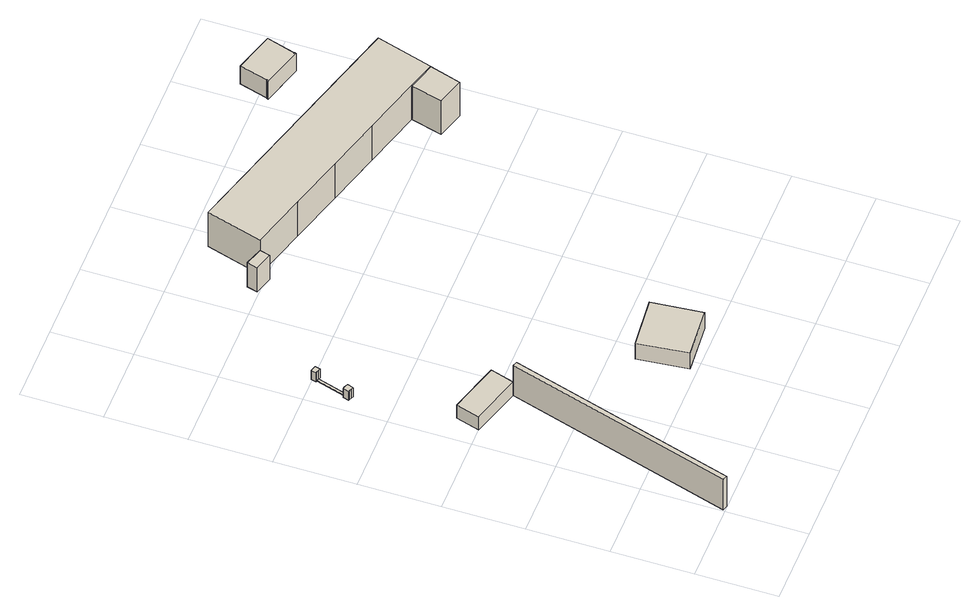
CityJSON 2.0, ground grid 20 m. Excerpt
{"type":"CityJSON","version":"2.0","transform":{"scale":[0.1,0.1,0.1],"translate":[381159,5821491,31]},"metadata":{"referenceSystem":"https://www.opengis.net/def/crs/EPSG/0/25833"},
"CityObjects":{
"building1":{"type":"Building","attributes":{"Gemeindeschluessel":"11000005","BezugspunktDach":"2200","function":"51009_1610","measuredHeight":10.02,"storeysAboveGround":0},"address":[{"country":"Germany","locality":"Berlin"}],"geometry":[{"type":"Solid","lod":"1","boundaries":[[[[0,1,2,3]],[[4,5,6,7]],[[4,7,3,2]],[[5,4,2,1]],[[6,5,1,0]],[[7,6,0,3]]]]}]},
"building2":{"type":"Building","attributes":{"Gemeindeschluessel":"11000005","BezugspunktDach":"2200","function":"31001_2520","measuredHeight":4.96,"storeysAboveGround":1},"address":[{"country":"Germany","locality":"Berlin","thoroughfareNumber":"11 (23)","thoroughfareName":"Otternbuchtstraße"}],"geometry":[{"type":"Solid","lod":"1","boundaries":[[[[8,9,10,11]],[[12,13,4,14]],[[12,14,11,10]],[[13,12,10,9]],[[4,13,9,8]],[[14,4,8,11]]]]}]},
"building3":{"type":"Building","attributes":{"Gemeindeschluessel":"11000005","BezugspunktDach":"2200","function":"51001_9998","measuredHeight":2.99,"storeysAboveGround":0},"address":[{"country":"Germany","locality":"Berlin"}],"geometry":[{"type":"Solid","lod":"1","boundaries":[[[[15,16,17,18,19,20,21,22,23]],[[24,25,26,27,28,29,30,31,32]],[[24,32,23,22]],[[25,24,22,21]],[[26,25,21,20]],[[27,26,20,19]],[[28,27,19,18]],[[29,28,18,17]],[[30,29,17,16]],[[31,30,16,15]],[[32,31,15,23]]]]}]},
"building4":{"type":"Building","attributes":{"Gemeindeschluessel":"11000005","BezugspunktDach":"2200","function":"51001_9998","measuredHeight":0.145,"storeysAboveGround":0},"address":[{"country":"Germany","locality":"Berlin"}],"geometry":[{"type":"Solid","lod":"1","boundaries":[[[[33,34,35,36]],[[37,38,26,25]],[[37,25,36,35]],[[38,37,35,34]],[[26,38,34,33]],[[25,26,33,36]]]]}]},
"building5":{"type":"Building","attributes":{"Gemeindeschluessel":"11000005","BezugspunktDach":"2200","function":"51001_9998","measuredHeight":3,"storeysAboveGround":0},"address":[{"country":"Germany","locality":"Berlin"}],"geometry":[{"type":"Solid","lod":"1","boundaries":[[[[39,40,41,42,43,44]],[[45,46,47,38,37,48]],[[45,48,44,43]],[[46,45,43,42]],[[47,46,42,41]],[[38,47,41,40]],[[37,38,40,39]],[[48,37,39,44]]]]}]},
"building6":{"type":"Building","attributes":{"Gemeindeschluessel":"11000005","BezugspunktDach":"2200","function":"51001_9998","measuredHeight":5.26,"storeysAboveGround":0},"address":[{"country":"Germany","locality":"Berlin"}],"geometry":[{"type":"Solid","lod":"1","boundaries":[[[[49,50,51,52]],[[53,54,55,56]],[[53,56,52,51]],[[54,53,51,50]],[[55,54,50,49]],[[56,55,49,52]]]]}]},
"building7":{"type":"Building","attributes":{"Gemeindeschluessel":"11000005","BezugspunktDach":"2200","function":"31001_2522","measuredHeight":8.03,"storeysAboveGround":2},"address":[{"country":"Germany","locality":"Berlin","thoroughfareNumber":"10 (5)","thoroughfareName":"Otternbuchtstraße"}],"geometry":[{"type":"Solid","lod":"1","boundaries":[[[[57,58,59,60]],[[61,62,63,64]],[[61,64,60,59]],[[62,61,59,58]],[[63,62,58,57]],[[64,63,57,60]]]]}]},
"building8":{"type":"Building","attributes":{"name":"Umspannwerk Reuter","Gemeindeschluessel":"11000005","BezugspunktDach":"2200","function":"31001_2522","measuredHeight":11.32,"storeysAboveGround":2},"address":[{"country":"Germany","locality":"Berlin","thoroughfareNumber":"10 (2)","thoroughfareName":"Otternbuchtstraße"}],"geometry":[{"type":"Solid","lod":"1","boundaries":[[[[65,66,67,68,69,70,71,72]],[[73,74,75,76,77,78,79,62]],[[73,62,72,71]],[[74,73,71,70]],[[75,74,70,69]],[[76,75,69,68]],[[77,76,68,67]],[[78,77,67,66]],[[79,78,66,65]],[[62,79,65,72]]]]}]},
"building9":{"type":"Building","attributes":{"Gemeindeschluessel":"11000005","BezugspunktDach":"2200","function":"31001_2522","measuredHeight":11.04,"storeysAboveGround":2},"address":[{"country":"Germany","locality":"Berlin","thoroughfareNumber":"10 (1)","thoroughfareName":"Otternbuchtstraße"}],"geometry":[{"type":"Solid","lod":"1","boundaries":[[[[80,81,82,83]],[[84,85,86,87]],[[84,87,83,82]],[[85,84,82,81]],[[86,85,81,80]],[[87,86,80,83]]]]}]},
"building10":{"type":"Building","attributes":{"Gemeindeschluessel":"11000005","BezugspunktDach":"2200","function":"31001_2111","measuredHeight":5.99,"storeysAboveGround":1},"address":[{"country":"Germany","locality":"Berlin","thoroughfareNumber":"10 (3)","thoroughfareName":"Otternbuchtstraße"}],"geometry":[{"type":"Solid","lod":"1","boundaries":[[[[88,89,90,91,92,93,94,95,96,97,98,99]],[[100,101,102,103,104,105,106,107,108,109,110,111]],[[100,111,99,98]],[[101,100,98,97]],[[102,101,97,96]],[[103,102,96,95]],[[104,103,95,94]],[[105,104,94,93]],[[106,105,93,92]],[[107,106,92,91]],[[108,107,91,90]],[[109,108,90,89]],[[110,109,89,88]],[[111,110,88,99]]]]}]}
},
"vertices":[
[14,1,109],[179,558,109],[168,562,109],[2,5,109],[168,562,9],[179,558,9],[14,1,9],[2,5,9],
[168,562,53],[186,620,53],[61,657,53],[44,599,53],[61,657,9],[186,620,9],[44,599,9],
[32,900,41],[38,898,41],[42,896,41],[45,904,41],[47,911,41],[43,913,41],[37,915,41],[33,916,41],[28,901,41],[33,916,11],[37,915,11],[43,913,11],[47,911,11],[45,904,11],[42,896,11],[38,898,11],[32,900,11],[28,901,11],
[43,913,13],[65,986,13],[59,988,13],[37,915,13],[59,988,11],[65,986,11],
[59,988,41],[65,986,41],[70,984,41],[74,998,41],[60,1002,41],[56,989,41],[60,1002,11],[74,998,11],[70,984,11],[56,989,11],
[378,218,60],[503,228,60],[491,355,60],[364,343,60],[491,355,7],[503,228,7],[378,218,7],[364,343,7],
[312,1190,90],[319,1216,90],[275,1230,90],[268,1204,90],[275,1230,10],[319,1216,10],[312,1190,10],[268,1204,10],
[457,1176,123],[592,1136,123],[728,1097,123],[872,1054,123],[941,1034,123],[982,1173,123],[360,1354,123],[319,1216,123],[360,1354,10],[982,1173,10],[941,1034,10],[872,1054,10],[728,1097,10],[592,1136,10],[457,1176,10],
[918,957,122],[941,1034,122],[872,1054,122],[851,977,122],[872,1054,11],[941,1034,11],[918,957,11],[851,977,11],
[926,1348,65],[927,1352,65],[924,1352,65],[925,1354,65],[926,1354,65],[947,1423,65],[848,1452,65],[828,1383,65],[829,1383,65],[829,1381,65],[826,1382,65],[825,1378,65],[826,1382,6],[829,1381,6],[829,1383,6],[828,1383,6],[848,1452,6],[947,1423,6],[926,1354,6],[925,1354,6],[924,1352,6],[927,1352,6],[926,1348,6],[825,1378,6]
]}
